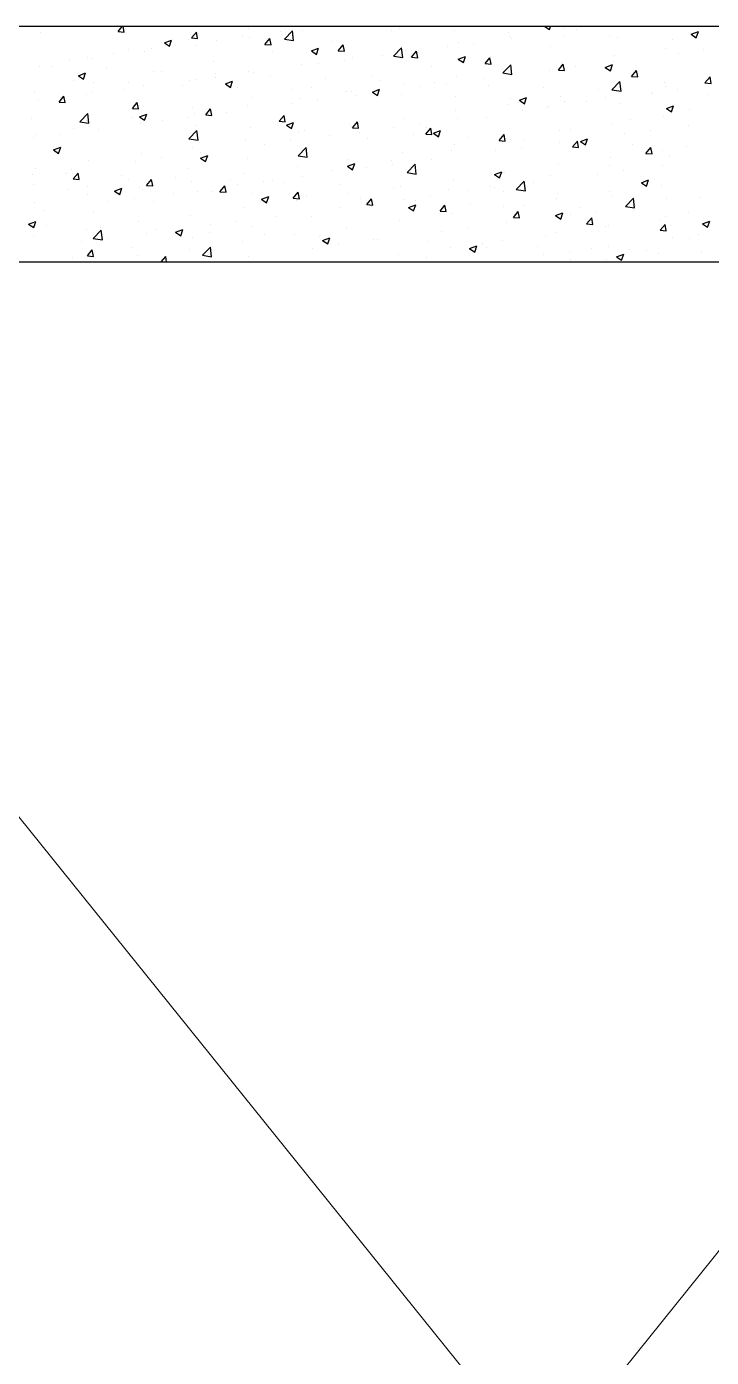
# Model space of a CAD drawing. Header units: millimetres. Extents: x 331487 to 517269, y 198509 to 399936.
# Drawn here: x 396395 to 397064, y 386248 to 387549 of the extents above; entities that cross this region are included whole.
import ezdxf

# ---------------------------------------------------------------- set-up
doc = ezdxf.new("R2010")
doc.units = ezdxf.units.MM
doc.header["$MEASUREMENT"] = 0
doc.layers.add('BEAM', color=1, linetype='Continuous', lineweight=5)
doc.layers.add('COLUMN', color=6, linetype='Continuous')

msp = doc.modelspace()

# ---------------------------------------------------------------- linework, layer by layer
at = {"layer": 'BEAM', "ltscale": 250}
for p, q in [((395950.1, 384959), (397850.1, 387319)), ((395950.1, 387319), (397850.1, 384959))]:
    msp.add_line(p, q, dxfattribs=at)
at = {"layer": 'COLUMN'}
for p, q in [((398080.1, 387549), (393590.1, 387549)), ((395950.1, 387319), (398080.1, 387319))]:
    msp.add_line(p, q, dxfattribs=at)
at = {"layer": 'COLUMN', "color": 2, "linetype": 'Continuous'}
for p, q in [((396484.2, 387544.2), (396488.2, 387549)), ((396490.2, 387543.7), (396489.2, 387549)), ((396901.5, 387549), (396905.8, 387546.1)), ((396905.8, 387546.1), (396906.8, 387549)), ((396408.3, 387543.3), (396408.3, 387543.3)), ((396484.2, 387544.2), (396490.2, 387543.7)), ((396529.4, 387533.2), (396536.4, 387535.9)), ((396534.4, 387529.9), (396536.4, 387535.9)), ((396553, 387536.7), (396553, 387536.7)), ((396556, 387538), (396560.8, 387543.7)), ((396556, 387538), (396561.9, 387537.4)), ((396561.9, 387537.4), (396560.8, 387543.7)), ((396580.3, 387535.7), (396580.3, 387535.7)), ((396605.4, 387539), (396605.4, 387539)), ((396611.3, 387546.7), (396611.3, 387546.7)), ((396612.8, 387538.5), (396612.8, 387538.5)), ((396627.7, 387531.7), (396632.5, 387537.4)), ((396633.7, 387531.2), (396632.5, 387537.4)), ((396643.2, 387544), (396643.2, 387544)), ((396646.8, 387536.8), (396654.6, 387544.9)), ((396646.8, 387536.8), (396655.7, 387535.4)), ((396655.7, 387535.4), (396654.6, 387544.9)), ((396664.2, 387545.5), (396664.2, 387545.5)), ((396751.9, 387544.8), (396751.9, 387544.8)), ((396759.4, 387547.4), (396759.4, 387547.4)), ((396812.8, 387545.2), (396812.8, 387545.2)), ((396866.1, 387542.9), (396866.1, 387542.9)), ((396867.3, 387539.6), (396867.3, 387539.6)), ((396869.1, 387537.7), (396869.1, 387537.7)), ((396919.2, 387547.1), (396919.2, 387547.1)), ((396919.5, 387540.6), (396919.5, 387540.6)), ((396932.2, 387546.1), (396932.2, 387546.1)), ((396965.1, 387539.8), (396965.1, 387539.8)), ((396972.9, 387538.4), (396972.9, 387538.4)), ((397026.3, 387536.1), (397026.3, 387536.1)), ((397044.6, 387541.5), (397051.6, 387544.2)), ((397044.6, 387541.5), (397049.5, 387538.1)), ((397049.5, 387538.1), (397051.6, 387544.2)), ((396494.7, 387526.7), (396494.7, 387526.7)), ((396510.4, 387524.6), (396510.4, 387524.6)), ((396517.2, 387527.4), (396517.2, 387527.4)), ((396529.4, 387533.2), (396534.4, 387529.9)), ((396560.9, 387531), (396560.9, 387531)), ((396627.7, 387531.7), (396633.7, 387531.2)), ((396635.3, 387524.7), (396635.3, 387524.7)), ((396673.1, 387525.2), (396680.1, 387527.9)), ((396673.1, 387525.2), (396678.1, 387521.9)), ((396678.1, 387521.9), (396680.1, 387527.9)), ((396693.6, 387534.7), (396693.6, 387534.7)), ((396699.4, 387525.4), (396704.2, 387531.2)), ((396699.4, 387525.4), (396705.4, 387524.9)), ((396705.4, 387524.9), (396704.2, 387531.2)), ((396753.5, 387520.2), (396761.3, 387528.3)), ((396762.5, 387518.9), (396761.3, 387528.4)), ((396765.4, 387526.1), (396765.4, 387526.1)), ((396771.1, 387519.1), (396776, 387524.9)), ((396777.1, 387518.6), (396775.9, 387524.9)), ((396806.2, 387529.5), (396806.2, 387529.5)), ((396816.7, 387533.2), (396816.7, 387533.2)), ((396831.2, 387532.8), (396831.2, 387532.8)), ((396906.8, 387529.8), (396906.8, 387529.8)), ((397019.8, 387527.2), (397019.8, 387527.2)), ((397032, 387523.2), (397032, 387523.2)), ((397057, 387526.5), (397057, 387526.5)), ((396407.1, 387510.1), (396407.1, 387510.1)), ((396419.6, 387509.8), (396419.6, 387509.8)), ((396436.4, 387516.7), (396436.4, 387516.7)), ((396454.3, 387519.1), (396454.3, 387519.1)), ((396459, 387517.6), (396459, 387517.6)), ((396479.3, 387522.4), (396479.3, 387522.4)), ((396577, 387514.7), (396577, 387514.7)), ((396663, 387512.2), (396663, 387512.2)), ((396680.1, 387512.9), (396680.1, 387512.9)), ((396705.1, 387516.2), (396705.1, 387516.2)), ((396713.5, 387518.6), (396713.5, 387518.6)), ((396743, 387521.1), (396743, 387521.1)), ((396753.6, 387520.2), (396762.5, 387518.9)), ((396771.1, 387519.1), (396777.1, 387518.6)), ((396790.1, 387509.8), (396790.1, 387509.8)), ((396816.8, 387517.2), (396823.8, 387519.9)), ((396816.8, 387517.2), (396821.8, 387513.9)), ((396821.8, 387513.9), (396823.8, 387519.9)), ((396842.9, 387512.9), (396847.7, 387518.6)), ((396842.9, 387512.9), (396848.8, 387512.3)), ((396848.8, 387512.3), (396847.7, 387518.6)), ((396848.5, 387519.8), (396848.5, 387519.8)), ((396860.3, 387503.7), (396868.1, 387511.8)), ((396869.2, 387502.3), (396868.1, 387511.8)), ((396914.6, 387506.6), (396919.4, 387512.3)), ((396918, 387513.8), (396918, 387513.8)), ((396920.6, 387506.1), (396919.4, 387512.3)), ((396930.9, 387509.9), (396930.9, 387509.9)), ((396960.5, 387509.2), (396967.5, 387511.9)), ((396965.5, 387505.9), (396967.5, 387511.9)), ((396968.8, 387514.9), (396968.8, 387514.9)), ((396969.3, 387520.8), (396969.3, 387520.8)), ((396445.4, 387501), (396452.4, 387503.7)), ((396445.4, 387501), (396450.4, 387497.6)), ((396450.4, 387497.6), (396452.4, 387503.7)), ((396473, 387507.6), (396473, 387507.6)), ((396518.7, 387504.7), (396518.7, 387504.7)), ((396526.4, 387505.3), (396526.4, 387505.3)), ((396559.7, 387497.7), (396559.7, 387497.7)), ((396579.1, 387499.6), (396579.1, 387499.6)), ((396579.8, 387503.1), (396579.8, 387503.1)), ((396611.6, 387505.2), (396611.6, 387505.2)), ((396616.9, 387504.5), (396616.9, 387504.5)), ((396633.1, 387500.8), (396633.1, 387500.8)), ((396686.5, 387498.6), (396686.5, 387498.6)), ((396731.8, 387499.8), (396731.8, 387499.8)), ((396815.5, 387499.9), (396815.5, 387499.9)), ((396842.8, 387498.3), (396842.8, 387498.3)), ((396860.3, 387503.7), (396869.2, 387502.3)), ((396866, 387506.3), (396866, 387506.3)), ((396905.9, 387506.6), (396905.9, 387506.6)), ((396914.6, 387506.6), (396920.6, 387506.1)), ((396960.5, 387509.2), (396965.5, 387505.9)), ((396986.3, 387500.3), (396991.1, 387506.1)), ((396986.3, 387500.3), (396992.3, 387499.8)), ((396992.3, 387499.8), (396991.1, 387506.1)), ((397058, 387494), (397062.9, 387499.8)), ((397064, 387493.5), (397062.9, 387499.8)), ((396402, 387484.7), (396402, 387484.7)), ((396440.7, 387496.4), (396440.7, 387496.4)), ((396457.8, 387484.3), (396457.8, 387484.3)), ((396460.4, 387494.7), (396460.4, 387494.7)), ((396490.9, 387488), (396490.9, 387488)), ((396494.1, 387494.2), (396494.1, 387494.2)), ((396509.2, 387491.3), (396509.2, 387491.3)), ((396547.5, 387491.9), (396547.5, 387491.9)), ((396554, 387496.3), (396554, 387496.3)), ((396589.1, 387493), (396596.1, 387495.7)), ((396589.1, 387493), (396594.1, 387489.6)), ((396594.1, 387489.6), (396596.1, 387495.7)), ((396600.8, 387489.6), (396600.8, 387489.6)), ((396654.2, 387487.4), (396654.2, 387487.4)), ((396673.5, 387489.7), (396673.5, 387489.7)), ((396707.6, 387485.1), (396707.6, 387485.1)), ((396712.2, 387485.4), (396712.2, 387485.4)), ((396732.8, 387485), (396739.8, 387487.7)), ((396732.8, 387485), (396737.8, 387481.6)), ((396737.8, 387481.6), (396739.8, 387487.7)), ((396739.9, 387496.3), (396739.9, 387496.3)), ((396764.2, 387492.9), (396764.2, 387492.9)), ((396779.8, 387490), (396779.8, 387490)), ((396793.3, 387494.1), (396793.3, 387494.1)), ((396804.9, 387493.3), (396804.9, 387493.3)), ((396846.7, 387491.8), (396846.7, 387491.8)), ((396900, 387489.5), (396900, 387489.5)), ((396953.4, 387487.3), (396953.4, 387487.3)), ((396967, 387487.1), (396974.8, 387495.2)), ((396967, 387487.1), (396975.9, 387485.8)), ((396968.1, 387487.5), (396968.1, 387487.5)), ((396975.9, 387485.8), (396974.8, 387495.3)), ((397005.7, 387483.8), (397005.7, 387483.8)), ((397006.8, 387485), (397006.8, 387485)), ((397018.6, 387493.9), (397018.6, 387493.9)), ((397019.3, 387490.1), (397019.3, 387490.1)), ((397030.7, 387487.1), (397030.7, 387487.1)), ((397058, 387494), (397064, 387493.5)), ((396405.9, 387476.8), (396405.9, 387476.8)), ((396426.4, 387475.3), (396431.2, 387481)), ((396426.4, 387475.3), (396432.4, 387474.8)), ((396428, 387479.7), (396428, 387479.7)), ((396432.4, 387474.8), (396431.2, 387481)), ((396453, 387483), (396453, 387483)), ((396498.1, 387469), (396502.9, 387474.8)), ((396504.1, 387468.5), (396502.9, 387474.8)), ((396610.4, 387471.9), (396610.4, 387471.9)), ((396615.2, 387479.7), (396615.2, 387479.7)), ((396653.8, 387473.4), (396653.8, 387473.4)), ((396661.7, 387479), (396661.7, 387479)), ((396678.8, 387476.7), (396678.8, 387476.7)), ((396716.7, 387481.7), (396716.7, 387481.7)), ((396761, 387482.9), (396761, 387482.9)), ((396814.4, 387480.6), (396814.4, 387480.6)), ((396864.8, 387473), (396864.8, 387473)), ((396867.8, 387478.4), (396867.8, 387478.4)), ((396876.5, 387477), (396883.5, 387479.6)), ((396876.5, 387477), (396881.5, 387473.6)), ((396881.5, 387473.6), (396883.5, 387479.6)), ((396904.6, 387470.5), (396904.6, 387470.5)), ((396916.8, 387480.5), (396916.8, 387480.5)), ((396921.1, 387476.1), (396921.1, 387476.1)), ((396942.5, 387475.5), (396942.5, 387475.5)), ((396961, 387480.1), (396961, 387480.1)), ((396974.5, 387473.9), (396974.5, 387473.9)), ((397020.2, 387469), (397027.2, 387471.6)), ((397025.2, 387465.6), (397027.2, 387471.6)), ((397027.9, 387471.6), (397027.9, 387471.6)), ((397060.2, 387482.8), (397060.2, 387482.8)), ((396399.7, 387459), (396399.7, 387459)), ((396446.6, 387455.9), (396454.4, 387464)), ((396455.5, 387454.6), (396454.4, 387464.1)), ((396498.1, 387469), (396504.1, 387468.5)), ((396498.5, 387459.7), (396498.5, 387459.7)), ((396505.1, 387460.7), (396512.1, 387463.4)), ((396505.1, 387460.7), (396510, 387457.4)), ((396507.9, 387458), (396507.9, 387458)), ((396510, 387457.4), (396512.1, 387463.4)), ((396552.8, 387460.1), (396552.8, 387460.1)), ((396556.9, 387469.7), (396556.9, 387469.7)), ((396558.5, 387464.4), (396558.5, 387464.4)), ((396569.8, 387462.7), (396574.6, 387468.5)), ((396569.8, 387462.7), (396575.8, 387462.2)), ((396575.8, 387462.2), (396574.6, 387468.5)), ((396590.6, 387465.1), (396590.6, 387465.1)), ((396641.6, 387456.5), (396646.4, 387462.2)), ((396647.5, 387455.9), (396646.4, 387462.2)), ((396763, 387459.6), (396763, 387459.6)), ((396814.3, 387466.6), (396814.3, 387466.6)), ((396816.4, 387458.9), (396816.4, 387458.9)), ((396844.3, 387460.1), (396844.3, 387460.1)), ((396879.6, 387467.2), (396879.6, 387467.2)), ((396902.6, 387470.1), (396902.6, 387470.1)), ((396984.9, 387458.2), (396984.9, 387458.2)), ((397017.4, 387460.7), (397017.4, 387460.7)), ((397020.2, 387469), (397025.2, 387465.6)), ((397043.2, 387468.2), (397043.2, 387468.2)), ((396440.2, 387449.7), (396440.2, 387449.7)), ((396446.6, 387455.9), (396455.5, 387454.6)), ((396453.1, 387456.8), (396453.1, 387456.8)), ((396456.6, 387451), (396456.6, 387451)), ((396464.6, 387448.5), (396464.6, 387448.5)), ((396506.5, 387454.5), (396506.5, 387454.5)), ((396527.7, 387456.8), (396527.7, 387456.8)), ((396553.4, 387439.4), (396561.1, 387447.5)), ((396559.9, 387452.2), (396559.9, 387452.2)), ((396562.3, 387438), (396561.2, 387447.5)), ((396613.2, 387450), (396613.2, 387450)), ((396641.6, 387456.5), (396647.5, 387455.9)), ((396648.8, 387452.7), (396655.8, 387455.4)), ((396648.8, 387452.7), (396653.8, 387449.4)), ((396653.8, 387449.4), (396655.8, 387455.4)), ((396660.5, 387445.7), (396660.5, 387445.7)), ((396666.6, 387447.7), (396666.6, 387447.7)), ((396711, 387452.1), (396711, 387452.1)), ((396713.3, 387450.2), (396718.1, 387455.9)), ((396713.3, 387450.2), (396719.3, 387449.7)), ((396719.3, 387449.7), (396718.1, 387455.9)), ((396720, 387445.5), (396720, 387445.5)), ((396753.5, 387450.6), (396753.5, 387450.6)), ((396778.6, 387453.9), (396778.6, 387453.9)), ((396785, 387443.9), (396789.8, 387449.7)), ((396786, 387450.1), (396786, 387450.1)), ((396791, 387443.4), (396789.8, 387449.7)), ((396792.5, 387444.7), (396799.5, 387447.4)), ((396792.5, 387444.7), (396797.5, 387441.4)), ((396797.5, 387441.3), (396799.5, 387447.4)), ((396915.5, 387447.2), (396915.5, 387447.2)), ((396926.6, 387448.2), (396926.6, 387448.2)), ((396966.9, 387454.3), (396966.9, 387454.3)), ((397004.4, 387447.6), (397004.4, 387447.6)), ((397042.3, 387452.6), (397042.3, 387452.6)), ((396401.7, 387440.2), (396401.7, 387440.2)), ((396404.7, 387443.5), (396404.7, 387443.5)), ((396426.7, 387443.5), (396426.7, 387443.5)), ((396553.4, 387439.4), (396562.3, 387438)), ((396609.2, 387438.6), (396609.2, 387438.6)), ((396627.5, 387434), (396627.5, 387434)), ((396652.5, 387437.3), (396652.5, 387437.3)), ((396690.4, 387442.3), (396690.4, 387442.3)), ((396727.7, 387440.1), (396727.7, 387440.1)), ((396773.4, 387443.2), (396773.4, 387443.2)), ((396785, 387443.9), (396791, 387443.4)), ((396813.1, 387433.3), (396813.1, 387433.3)), ((396826.8, 387441), (396826.8, 387441)), ((396856.7, 387437.6), (396861.6, 387443.4)), ((396856.7, 387437.6), (396862.7, 387437.1)), ((396862.7, 387437.1), (396861.6, 387443.4)), ((396863.6, 387439.7), (396863.6, 387439.7)), ((396868.3, 387438.2), (396868.3, 387438.2)), ((396880.2, 387438.7), (396880.2, 387438.7)), ((396916.2, 387436), (396916.2, 387436)), ((396928.5, 387431.4), (396933.3, 387437.1)), ((396934.4, 387430.8), (396933.3, 387437.1)), ((396933.5, 387436.5), (396933.5, 387436.5)), ((396936.2, 387436.7), (396943.2, 387439.4)), ((396936.2, 387436.7), (396941.2, 387433.3)), ((396941.2, 387433.3), (396943.2, 387439.4)), ((396979.4, 387444.3), (396979.4, 387444.3)), ((396986.9, 387434.2), (396986.9, 387434.2)), ((397040.3, 387431.9), (397040.3, 387431.9)), ((396421.1, 387428.5), (396428.1, 387431.2)), ((396421.1, 387428.5), (396426, 387425.1)), ((396426, 387425.1), (396428, 387431.2)), ((396506.7, 387424.7), (396506.7, 387424.7)), ((396526.5, 387420.7), (396526.5, 387420.7)), ((396557.2, 387431.1), (396557.2, 387431.1)), ((396564.3, 387425.7), (396564.3, 387425.7)), ((396564.8, 387420.5), (396571.8, 387423.1)), ((396564.8, 387420.5), (396569.7, 387417.1)), ((396569.7, 387417.1), (396571.8, 387423.1)), ((396611.1, 387420.1), (396611.1, 387420.1)), ((396660.1, 387422.8), (396667.9, 387430.9)), ((396660.1, 387422.8), (396669, 387421.5)), ((396669, 387421.5), (396667.9, 387430.9)), ((396669.4, 387430.1), (396669.4, 387430.1)), ((396709.8, 387418.8), (396709.8, 387418.8)), ((396761.8, 387426.3), (396761.8, 387426.3)), ((396790.1, 387419.4), (396790.1, 387419.4)), ((396810, 387428.1), (396810, 387428.1)), ((396853.3, 387427.7), (396853.3, 387427.7)), ((396878.3, 387431), (396878.3, 387431)), ((396928.5, 387431.4), (396934.4, 387430.8)), ((396965.7, 387421), (396965.7, 387421)), ((397000.2, 387425.1), (397005, 387430.8)), ((397000.2, 387425.1), (397006.2, 387424.6)), ((397006.2, 387424.6), (397005, 387430.8)), ((397016.2, 387427.4), (397016.2, 387427.4)), ((397023.1, 387423.2), (397023.1, 387423.2)), ((396403.4, 387410.2), (396403.4, 387410.2)), ((396433.6, 387405.7), (396433.6, 387405.7)), ((396438.3, 387409.1), (396438.3, 387409.1)), ((396440.3, 387400.1), (396445.1, 387405.8)), ((396446.2, 387399.5), (396445.1, 387405.8)), ((396455.4, 387417.7), (396455.4, 387417.7)), ((396501.4, 387417.4), (396501.4, 387417.4)), ((396552.7, 387410.1), (396552.7, 387410.1)), ((396659.3, 387412.4), (396659.3, 387412.4)), ((396693.3, 387408.1), (396693.3, 387408.1)), ((396708.5, 387412.5), (396715.5, 387415.1)), ((396708.5, 387412.5), (396713.5, 387409.1)), ((396713.4, 387409.1), (396715.5, 387415.1)), ((396727.2, 387411.1), (396727.2, 387411.1)), ((396751.7, 387418.1), (396751.7, 387418.1)), ((396752.3, 387414.4), (396752.3, 387414.4)), ((396766.8, 387406.3), (396774.6, 387414.4)), ((396766.8, 387406.3), (396775.7, 387404.9)), ((396775.7, 387404.9), (396774.6, 387414.4)), ((396852.2, 387404.4), (396859.2, 387407.1)), ((396857.2, 387401.1), (396859.2, 387407.1)), ((396862.4, 387406.4), (396862.4, 387406.4)), ((396914.3, 387413.9), (396914.3, 387413.9)), ((396964.8, 387413.2), (396964.8, 387413.2)), ((396978.1, 387408.2), (396978.1, 387408.2)), ((397016, 387413.2), (397016, 387413.2)), ((396400.4, 387404.1), (396400.4, 387404.1)), ((396401.3, 387394.5), (396401.3, 387394.5)), ((396440.3, 387400.1), (396446.2, 387399.6)), ((396487, 387403.4), (396487, 387403.4)), ((396494.4, 387400), (396494.4, 387400)), ((396512, 387393.8), (396516.8, 387399.5)), ((396512, 387393.8), (396518, 387393.3)), ((396518, 387393.3), (396516.8, 387399.5)), ((396540.4, 387401.1), (396540.4, 387401.1)), ((396556, 387397.8), (396556, 387397.8)), ((396583.7, 387387.5), (396588.5, 387393.3)), ((396589.7, 387387), (396588.5, 387393.3)), ((396593.8, 387398.9), (396593.8, 387398.9)), ((396601.2, 387394.5), (396601.2, 387394.5)), ((396608, 387405.3), (396608, 387405.3)), ((396626.2, 387397.8), (396626.2, 387397.8)), ((396635, 387398.1), (396635, 387398.1)), ((396647.1, 387396.6), (396647.1, 387396.6)), ((396664.1, 387402.8), (396664.1, 387402.8)), ((396700.5, 387394.4), (396700.5, 387394.4)), ((396760.5, 387393), (396760.5, 387393)), ((396811.9, 387400), (396811.9, 387400)), ((396848.2, 387393.1), (396848.2, 387393.1)), ((396852.2, 387404.4), (396857.2, 387401.1)), ((396873.5, 387389.7), (396881.3, 387397.8)), ((396882.4, 387388.3), (396881.3, 387397.8)), ((396889.9, 387396.6), (396889.9, 387396.6)), ((396906.5, 387403.2), (396906.5, 387403.2)), ((396953.1, 387404.9), (396953.1, 387404.9)), ((396995.9, 387396.4), (397002.9, 387399.1)), ((396995.9, 387396.4), (397000.9, 387393.1)), ((397000.9, 387393.1), (397002.9, 387399.1)), ((397015, 387394.1), (397015, 387394.1)), ((396436.1, 387390), (396436.1, 387390)), ((396454.2, 387384.4), (396454.2, 387384.4)), ((396454.7, 387392.2), (396454.7, 387392.2)), ((396480.7, 387388.2), (396487.7, 387390.9)), ((396480.7, 387388.2), (396485.7, 387384.9)), ((396485.7, 387384.9), (396487.7, 387390.9)), ((396500.1, 387381.2), (396500.1, 387381.2)), ((396505.5, 387391.4), (396505.5, 387391.4)), ((396508.1, 387390), (396508.1, 387390)), ((396538, 387386.2), (396538, 387386.2)), ((396561.5, 387387.7), (396561.5, 387387.7)), ((396576.7, 387388.1), (396576.7, 387388.1)), ((396583.7, 387387.5), (396589.7, 387387)), ((396614.9, 387385.5), (396614.9, 387385.5)), ((396624.5, 387380.2), (396631.5, 387382.9)), ((396624.5, 387380.2), (396629.4, 387376.8)), ((396629.4, 387376.8), (396631.5, 387382.9)), ((396655.4, 387381.2), (396660.2, 387387)), ((396655.4, 387381.2), (396661.4, 387380.7)), ((396661.4, 387380.7), (396660.2, 387387)), ((396668.2, 387383.2), (396668.2, 387383.2)), ((396708.6, 387385.5), (396708.6, 387385.5)), ((396721.6, 387380.9), (396721.6, 387380.9)), ((396727.2, 387375), (396732, 387380.7)), ((396733.1, 387374.4), (396732, 387380.7)), ((396753.9, 387392.1), (396753.9, 387392.1)), ((396763.8, 387380), (396763.8, 387380)), ((396789.8, 387383.1), (396789.8, 387383.1)), ((396807.3, 387389.9), (396807.3, 387389.9)), ((396827, 387388.3), (396827, 387388.3)), ((396852, 387391.6), (396852, 387391.6)), ((396860.7, 387387.6), (396860.7, 387387.6)), ((396873.5, 387389.7), (396882.4, 387388.3)), ((396913.1, 387380.6), (396913.1, 387380.6)), ((396914.1, 387385.4), (396914.1, 387385.4)), ((396964.5, 387387.7), (396964.5, 387387.7)), ((396967.4, 387383.1), (396967.4, 387383.1)), ((396980.3, 387373.2), (396988, 387381.3)), ((396989.2, 387371.8), (396988.1, 387381.3)), ((397020.8, 387380.8), (397020.8, 387380.8)), ((397052.8, 387382), (397052.8, 387382)), ((396402.2, 387376.9), (396402.2, 387376.9)), ((396412, 387369.6), (396412, 387369.6)), ((396460.1, 387368.1), (396460.1, 387368.1)), ((396475.1, 387377.9), (396475.1, 387377.9)), ((396518.4, 387378.1), (396518.4, 387378.1)), ((396606.7, 387372), (396606.7, 387372)), ((396658.1, 387379.1), (396658.1, 387379.1)), ((396700.9, 387371.7), (396700.9, 387371.7)), ((396726, 387375), (396726, 387375)), ((396727.2, 387375), (396733.1, 387374.5)), ((396731.5, 387373.1), (396731.5, 387373.1)), ((396768.2, 387372.2), (396775.2, 387374.9)), ((396768.2, 387372.2), (396773.1, 387368.8)), ((396773.1, 387368.8), (396775.2, 387374.9)), ((396775, 387378.7), (396775, 387378.7)), ((396798.9, 387368.7), (396803.7, 387374.4)), ((396798.9, 387368.7), (396804.9, 387368.2)), ((396804.9, 387368.2), (396803.7, 387374.4)), ((396810.7, 387366.7), (396810.7, 387366.7)), ((396828.4, 387376.4), (396828.4, 387376.4)), ((396861.2, 387373.1), (396861.2, 387373.1)), ((396870.6, 387362.4), (396875.4, 387368.2)), ((396876.6, 387361.9), (396875.4, 387368.2)), ((396881.8, 387374.2), (396881.8, 387374.2)), ((396911.9, 387364.2), (396918.9, 387366.9)), ((396916.9, 387360.8), (396918.9, 387366.9)), ((396935.1, 387371.9), (396935.1, 387371.9)), ((396951.8, 387368.7), (396951.8, 387368.7)), ((396980.3, 387373.2), (396989.2, 387371.8)), ((396988.5, 387369.7), (396988.5, 387369.7)), ((396989.7, 387373.7), (396989.7, 387373.7)), ((397041.9, 387367.4), (397041.9, 387367.4)), ((396396.7, 387356), (396403.7, 387358.6)), ((396396.7, 387356), (396401.7, 387352.6)), ((396401.7, 387352.6), (396403.7, 387358.6)), ((396401.7, 387358.1), (396401.7, 387358.1)), ((396413.7, 387354.8), (396413.7, 387354.8)), ((396504.3, 387358.1), (396504.3, 387358.1)), ((396554.8, 387364.5), (396554.8, 387364.5)), ((396574.9, 387355.1), (396574.9, 387355.1)), ((396599.9, 387358.4), (396599.9, 387358.4)), ((396637.8, 387363.4), (396637.8, 387363.4)), ((396673.2, 387363.1), (396673.2, 387363.1)), ((396759.3, 387359.7), (396759.3, 387359.7)), ((396863.6, 387357.1), (396863.6, 387357.1)), ((396870.6, 387362.4), (396876.6, 387361.9)), ((396911.9, 387364.2), (396916.9, 387360.8)), ((396926.7, 387365.4), (396926.7, 387365.4)), ((396942.3, 387356.1), (396947.2, 387361.9)), ((396942.3, 387356.1), (396948.3, 387355.6)), ((396948.3, 387355.6), (396947.2, 387361.9)), ((396960.7, 387353.5), (396960.7, 387353.5)), ((396963.2, 387354.4), (396963.2, 387354.4)), ((397013.8, 387360.8), (397013.8, 387360.8)), ((397014.1, 387349.9), (397018.9, 387355.6)), ((397020, 387349.3), (397018.9, 387355.6)), ((397019, 387363.5), (397019, 387363.5)), ((397055.6, 387356.2), (397062.6, 387358.9)), ((397055.6, 387356.2), (397060.6, 387352.8)), ((397060.6, 387352.8), (397062.6, 387358.9)), ((396401, 387343.6), (396401, 387343.6)), ((396453, 387351.1), (396453, 387351.1)), ((396459.9, 387342), (396467.7, 387350.1)), ((396459.9, 387342), (396468.8, 387340.6)), ((396467.1, 387352.6), (396467.1, 387352.6)), ((396468.8, 387340.6), (396467.7, 387350.1)), ((396473.8, 387341.8), (396473.8, 387341.8)), ((396511.7, 387346.8), (396511.7, 387346.8)), ((396520.5, 387350.3), (396520.5, 387350.3)), ((396540.4, 387347.9), (396547.4, 387350.6)), ((396540.4, 387347.9), (396545.4, 387344.6)), ((396545.4, 387344.6), (396547.4, 387350.6)), ((396556.6, 387343.1), (396556.6, 387343.1)), ((396573.9, 387348.1), (396573.9, 387348.1)), ((396614.9, 387353.1), (396614.9, 387353.1)), ((396627.3, 387345.8), (396627.3, 387345.8)), ((396656.9, 387345.8), (396656.9, 387345.8)), ((396680.6, 387343.5), (396680.6, 387343.5)), ((396684.1, 387339.9), (396691.1, 387342.6)), ((396689.1, 387336.6), (396691.1, 387342.6)), ((396707.4, 387352.2), (396707.4, 387352.2)), ((396734, 387341.3), (396734, 387341.3)), ((396737.5, 387340.5), (396737.5, 387340.5)), ((396800.7, 387348.9), (396800.7, 387348.9)), ((396825.7, 387352.1), (396825.7, 387352.1)), ((396902.4, 387343.5), (396902.4, 387343.5)), ((396911.9, 387347.3), (396911.9, 387347.3)), ((397014.1, 387349.9), (397020, 387349.4)), ((397026.5, 387342.6), (397026.5, 387342.6)), ((397043, 387341.6), (397043, 387341.6)), ((397051.5, 387345.9), (397051.5, 387345.9)), ((396448.8, 387338.5), (396448.8, 387338.5)), ((396454.1, 387324.9), (396458.9, 387330.6)), ((396460.1, 387324.3), (396458.9, 387330.6)), ((396498.3, 387333.1), (396498.3, 387333.1)), ((396553.6, 387331.3), (396553.6, 387331.3)), ((396566.6, 387325.4), (396574.4, 387333.5)), ((396575.5, 387324), (396574.4, 387333.5)), ((396605.5, 387338.8), (396605.5, 387338.8)), ((396674.6, 387332.3), (396674.6, 387332.3)), ((396684.1, 387339.9), (396689.1, 387336.6)), ((396699.7, 387335.5), (396699.7, 387335.5)), ((396787.4, 387339), (396787.4, 387339)), ((396809.4, 387333.4), (396809.4, 387333.4)), ((396827.9, 387331.9), (396834.9, 387334.6)), ((396827.9, 387331.9), (396832.8, 387328.6)), ((396832.8, 387328.6), (396834.9, 387334.6)), ((396840.8, 387336.8), (396840.8, 387336.8)), ((396844, 387333.5), (396844, 387333.5)), ((396860, 387339.8), (396860, 387339.8)), ((396894.2, 387334.5), (396894.2, 387334.5)), ((396925.5, 387329.3), (396925.5, 387329.3)), ((396947.5, 387332.3), (396947.5, 387332.3)), ((396963.3, 387334.3), (396963.3, 387334.3)), ((396984.6, 387331.5), (396984.6, 387331.5)), ((397000.9, 387330), (397000.9, 387330)), ((397012.5, 387327.5), (397012.5, 387327.5)), ((397054.3, 387327.8), (397054.3, 387327.8)), ((396439.9, 387323.1), (396439.9, 387323.1)), ((396454.1, 387324.9), (396460.1, 387324.3)), ((396503.1, 387324.9), (396503.1, 387324.9)), ((396526.2, 387319), (396530.7, 387324.3)), ((396531.6, 387319), (396530.7, 387324.3)), ((396566.6, 387325.4), (396575.5, 387324)), ((396611.5, 387323.9), (396611.5, 387323.9)), ((396758.1, 387326.4), (396758.1, 387326.4)), ((396785.7, 387323.5), (396785.7, 387323.5)), ((396900.4, 387326), (396900.4, 387326)), ((396926.3, 387321.5), (396926.3, 387321.5)), ((396962, 387321.1), (396962, 387321.1)), ((396971.6, 387323.9), (396978.6, 387326.6)), ((396971.6, 387323.9), (396976.5, 387320.6)), ((396976.5, 387320.6), (396978.6, 387326.6))]:
    msp.add_line(p, q, dxfattribs=at)

doc.saveas('drawing.dxf')
